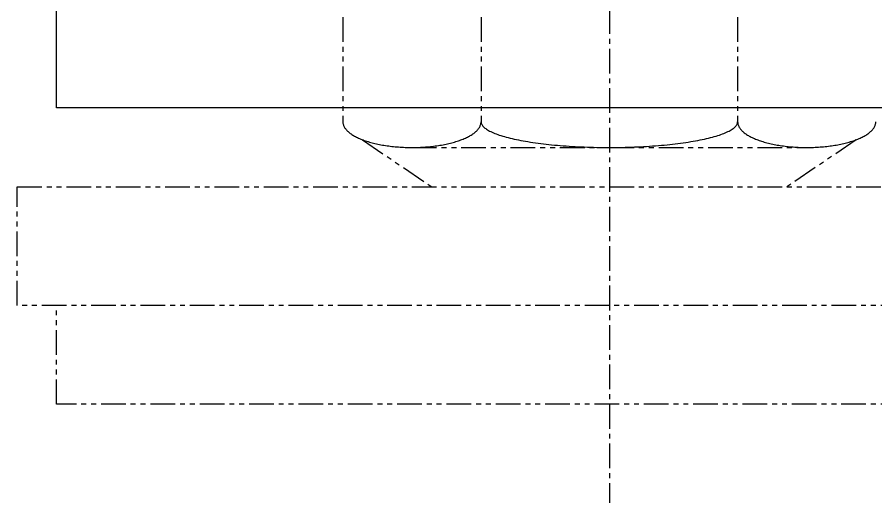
# Model space of a CAD drawing. Extents: x 1 to 232, y 0 to 329.
# Drawn here: x 76.92 to 120.42, y 13.22 to 37.82 of the extents above; entities that cross this region are included whole.
import ezdxf

# ---------------------------------------------------------------- set-up
doc = ezdxf.new("R2010")
doc.units = 0
doc.linetypes.add('CENTER', pattern=[2, 1.25, -0.25, 0.25, -0.25])
doc.linetypes.add('PHANTOM', pattern=[2.5, 1.25, -0.25, 0.25, -0.25, 0.25, -0.25])
doc.layers.get('0').update_dxf_attribs({"linetype": 'CONTINUOUS'})
doc.layers.add('CENTER', color=1, linetype='CENTER')

msp = doc.modelspace()

# ---------------------------------------------------------------- linework, layer by layer
at = {"color": 7, "linetype": 'CONTINUOUS'}
for p, q in [((78.917, 33.222), (78.917, 38.222)), ((78.917, 33.222), (78.917, 38.222)), ((134.917, 33.222), (78.917, 33.222)), ((134.917, 33.222), (78.917, 33.222))]:
    msp.add_line(p, q, dxfattribs=at)
at = {"color": 3, "linetype": 'PHANTOM'}
for p, q in [((93.417, 37.822), (93.417, 32.522)), ((100.417, 37.822), (100.417, 32.522)), ((113.417, 37.822), (113.417, 32.522)), ((94.417, 31.612), (97.917, 29.222)), ((119.417, 31.612), (115.917, 29.222)), ((96.917, 31.222), (116.917, 31.222)), ((76.917, 23.222), (76.917, 29.222)), ((76.917, 29.222), (136.917, 29.222)), ((136.917, 23.222), (76.917, 23.222)), ((78.917, 18.222), (78.917, 23.222)), ((134.917, 18.222), (78.917, 18.222))]:
    msp.add_line(p, q, dxfattribs=at)
for points in [[(93.418, 32.522, 0), (93.418, 32.49, 0), (93.422, 32.458, 0), (93.427, 32.426, 0), (93.434, 32.394, 0), (93.444, 32.363, 0), (93.455, 32.331, 0), (93.469, 32.299, 0), (93.485, 32.268, 0), (93.502, 32.237, 0), (93.522, 32.206, 0), (93.544, 32.175, 0), (93.568, 32.144, 0), (93.594, 32.114, 0), (93.622, 32.084, 0), (93.652, 32.054, 0), (93.684, 32.024, 0), (93.718, 31.995, 0), (93.754, 31.966, 0), (93.791, 31.937, 0), (93.831, 31.909, 0), (93.872, 31.881, 0), (93.915, 31.853, 0), (93.96, 31.826, 0), (94.007, 31.799, 0), (94.056, 31.773, 0), (94.106, 31.747, 0), (94.158, 31.722, 0), (94.212, 31.697, 0), (94.267, 31.673, 0), (94.324, 31.649, 0), (94.383, 31.625, 0), (94.443, 31.602, 0), (94.504, 31.58, 0), (94.567, 31.558, 0), (94.631, 31.537, 0), (94.697, 31.517, 0), (94.764, 31.497, 0), (94.832, 31.477, 0), (94.902, 31.459, 0), (94.973, 31.441, 0), (95.045, 31.423, 0), (95.118, 31.407, 0), (95.192, 31.391, 0), (95.268, 31.375, 0), (95.344, 31.36, 0), (95.421, 31.346, 0), (95.499, 31.333, 0), (95.578, 31.321, 0), (95.658, 31.309, 0), (95.738, 31.298, 0), (95.82, 31.287, 0), (95.901, 31.278, 0), (95.984, 31.269, 0), (96.067, 31.261, 0), (96.151, 31.253, 0), (96.235, 31.247, 0), (96.319, 31.241, 0), (96.404, 31.236, 0), (96.489, 31.232, 0), (96.574, 31.228, 0), (96.66, 31.225, 0), (96.746, 31.223, 0), (96.832, 31.222, 0), (96.918, 31.222, 0), (97.003, 31.222, 0), (97.089, 31.223, 0), (97.175, 31.225, 0), (97.26, 31.228, 0), (97.346, 31.232, 0), (97.431, 31.236, 0), (97.516, 31.241, 0), (97.6, 31.247, 0), (97.684, 31.253, 0), (97.768, 31.261, 0), (97.851, 31.269, 0), (97.933, 31.278, 0), (98.015, 31.287, 0), (98.097, 31.298, 0), (98.177, 31.309, 0), (98.257, 31.321, 0), (98.336, 31.333, 0), (98.414, 31.346, 0), (98.491, 31.36, 0), (98.567, 31.375, 0), (98.643, 31.391, 0), (98.717, 31.407, 0), (98.79, 31.423, 0), (98.862, 31.441, 0), (98.933, 31.459, 0), (99.002, 31.477, 0), (99.071, 31.497, 0), (99.138, 31.517, 0), (99.204, 31.537, 0), (99.268, 31.558, 0), (99.331, 31.58, 0), (99.392, 31.602, 0), (99.452, 31.625, 0), (99.511, 31.649, 0), (99.568, 31.673, 0), (99.623, 31.697, 0), (99.677, 31.722, 0), (99.729, 31.747, 0), (99.779, 31.773, 0), (99.828, 31.799, 0), (99.874, 31.826, 0), (99.92, 31.853, 0), (99.963, 31.881, 0), (100.004, 31.909, 0), (100.044, 31.937, 0), (100.081, 31.966, 0), (100.117, 31.995, 0), (100.151, 32.024, 0), (100.183, 32.054, 0), (100.213, 32.084, 0), (100.241, 32.114, 0), (100.267, 32.144, 0), (100.291, 32.175, 0), (100.313, 32.206, 0), (100.332, 32.237, 0), (100.35, 32.268, 0), (100.366, 32.299, 0), (100.38, 32.331, 0), (100.391, 32.363, 0), (100.401, 32.394, 0), (100.408, 32.426, 0), (100.413, 32.458, 0), (100.416, 32.49, 0), (100.417, 32.522, 0)], [(100.417, 32.522, 0), (100.419, 32.49, 0), (100.425, 32.458, 0), (100.435, 32.426, 0), (100.449, 32.394, 0), (100.466, 32.363, 0), (100.488, 32.331, 0), (100.513, 32.299, 0), (100.542, 32.268, 0), (100.575, 32.237, 0), (100.612, 32.206, 0), (100.653, 32.175, 0), (100.697, 32.144, 0), (100.746, 32.114, 0), (100.797, 32.084, 0), (100.853, 32.054, 0), (100.912, 32.024, 0), (100.975, 31.995, 0), (101.042, 31.966, 0), (101.112, 31.937, 0), (101.185, 31.909, 0), (101.262, 31.881, 0), (101.342, 31.853, 0), (101.426, 31.826, 0), (101.513, 31.799, 0), (101.603, 31.773, 0), (101.697, 31.747, 0), (101.793, 31.722, 0), (101.893, 31.697, 0), (101.996, 31.673, 0), (102.101, 31.649, 0), (102.21, 31.625, 0), (102.321, 31.602, 0), (102.435, 31.58, 0), (102.552, 31.558, 0), (102.672, 31.537, 0), (102.794, 31.517, 0), (102.918, 31.497, 0), (103.045, 31.477, 0), (103.175, 31.459, 0), (103.306, 31.441, 0), (103.44, 31.423, 0), (103.576, 31.407, 0), (103.714, 31.391, 0), (103.853, 31.375, 0), (103.995, 31.36, 0), (104.138, 31.346, 0), (104.283, 31.333, 0), (104.43, 31.321, 0), (104.578, 31.309, 0), (104.728, 31.298, 0), (104.879, 31.287, 0), (105.031, 31.278, 0), (105.184, 31.269, 0), (105.338, 31.261, 0), (105.493, 31.253, 0), (105.649, 31.247, 0), (105.806, 31.241, 0), (105.964, 31.236, 0), (106.122, 31.232, 0), (106.28, 31.228, 0), (106.439, 31.225, 0), (106.599, 31.223, 0), (106.758, 31.222, 0), (106.917, 31.222, 0), (107.077, 31.222, 0), (107.236, 31.223, 0), (107.396, 31.225, 0), (107.555, 31.228, 0), (107.713, 31.232, 0), (107.871, 31.236, 0), (108.029, 31.241, 0), (108.186, 31.247, 0), (108.342, 31.253, 0), (108.497, 31.261, 0), (108.651, 31.269, 0), (108.804, 31.278, 0), (108.956, 31.287, 0), (109.107, 31.298, 0), (109.257, 31.309, 0), (109.405, 31.321, 0), (109.552, 31.333, 0), (109.697, 31.346, 0), (109.84, 31.36, 0), (109.982, 31.375, 0), (110.121, 31.391, 0), (110.259, 31.407, 0), (110.395, 31.423, 0), (110.529, 31.441, 0), (110.66, 31.459, 0), (110.79, 31.477, 0), (110.916, 31.497, 0), (111.041, 31.517, 0), (111.163, 31.537, 0), (111.283, 31.558, 0), (111.399, 31.58, 0), (111.514, 31.602, 0), (111.625, 31.625, 0), (111.734, 31.649, 0), (111.839, 31.673, 0), (111.942, 31.697, 0), (112.042, 31.722, 0), (112.138, 31.747, 0), (112.232, 31.773, 0), (112.322, 31.799, 0), (112.409, 31.826, 0), (112.493, 31.853, 0), (112.573, 31.881, 0), (112.65, 31.909, 0), (112.723, 31.937, 0), (112.793, 31.966, 0), (112.86, 31.995, 0), (112.923, 32.024, 0), (112.982, 32.054, 0), (113.037, 32.084, 0), (113.089, 32.114, 0), (113.138, 32.144, 0), (113.182, 32.175, 0), (113.223, 32.206, 0), (113.26, 32.237, 0), (113.293, 32.268, 0), (113.322, 32.299, 0), (113.347, 32.331, 0), (113.369, 32.363, 0), (113.386, 32.394, 0), (113.4, 32.426, 0), (113.41, 32.458, 0), (113.416, 32.49, 0), (113.417, 32.522, 0)], [(113.417, 32.522, 0), (113.419, 32.49, 0), (113.422, 32.458, 0), (113.427, 32.426, 0), (113.434, 32.394, 0), (113.444, 32.363, 0), (113.455, 32.331, 0), (113.469, 32.299, 0), (113.485, 32.268, 0), (113.503, 32.237, 0), (113.522, 32.206, 0), (113.544, 32.175, 0), (113.568, 32.144, 0), (113.594, 32.114, 0), (113.622, 32.084, 0), (113.652, 32.054, 0), (113.684, 32.024, 0), (113.718, 31.995, 0), (113.753, 31.966, 0), (113.791, 31.937, 0), (113.831, 31.909, 0), (113.872, 31.881, 0), (113.915, 31.853, 0), (113.96, 31.826, 0), (114.007, 31.799, 0), (114.056, 31.773, 0), (114.106, 31.747, 0), (114.158, 31.722, 0), (114.212, 31.697, 0), (114.267, 31.673, 0), (114.324, 31.649, 0), (114.383, 31.625, 0), (114.443, 31.602, 0), (114.504, 31.58, 0), (114.567, 31.558, 0), (114.631, 31.537, 0), (114.697, 31.517, 0), (114.764, 31.497, 0), (114.833, 31.477, 0), (114.902, 31.459, 0), (114.973, 31.441, 0), (115.045, 31.423, 0), (115.118, 31.407, 0), (115.192, 31.391, 0), (115.268, 31.375, 0), (115.344, 31.36, 0), (115.421, 31.346, 0), (115.499, 31.333, 0), (115.578, 31.321, 0), (115.658, 31.309, 0), (115.738, 31.298, 0), (115.82, 31.287, 0), (115.901, 31.278, 0), (115.984, 31.269, 0), (116.067, 31.261, 0), (116.151, 31.253, 0), (116.235, 31.247, 0), (116.319, 31.241, 0), (116.404, 31.236, 0), (116.489, 31.232, 0), (116.574, 31.228, 0), (116.66, 31.225, 0), (116.746, 31.223, 0), (116.832, 31.222, 0), (116.917, 31.222, 0), (117.003, 31.222, 0), (117.089, 31.223, 0), (117.175, 31.225, 0), (117.261, 31.228, 0), (117.346, 31.232, 0), (117.431, 31.236, 0), (117.516, 31.241, 0), (117.6, 31.247, 0), (117.684, 31.253, 0), (117.768, 31.261, 0), (117.851, 31.269, 0), (117.933, 31.278, 0), (118.015, 31.287, 0), (118.097, 31.298, 0), (118.177, 31.309, 0), (118.257, 31.321, 0), (118.336, 31.333, 0), (118.414, 31.346, 0), (118.491, 31.36, 0), (118.567, 31.375, 0), (118.643, 31.391, 0), (118.717, 31.407, 0), (118.79, 31.423, 0), (118.862, 31.441, 0), (118.933, 31.459, 0), (119.002, 31.477, 0), (119.071, 31.497, 0), (119.138, 31.517, 0), (119.204, 31.537, 0), (119.268, 31.558, 0), (119.331, 31.58, 0), (119.392, 31.602, 0), (119.452, 31.625, 0), (119.511, 31.649, 0), (119.568, 31.673, 0), (119.623, 31.697, 0), (119.677, 31.722, 0), (119.729, 31.747, 0), (119.779, 31.773, 0), (119.828, 31.799, 0), (119.874, 31.826, 0), (119.92, 31.853, 0), (119.963, 31.881, 0), (120.004, 31.909, 0), (120.044, 31.937, 0), (120.081, 31.966, 0), (120.117, 31.995, 0), (120.151, 32.024, 0), (120.183, 32.054, 0), (120.213, 32.084, 0), (120.241, 32.114, 0), (120.267, 32.144, 0), (120.291, 32.175, 0), (120.313, 32.206, 0), (120.332, 32.237, 0), (120.35, 32.268, 0), (120.366, 32.299, 0), (120.38, 32.331, 0), (120.391, 32.363, 0), (120.401, 32.394, 0), (120.408, 32.426, 0), (120.413, 32.458, 0), (120.416, 32.49, 0), (120.417, 32.522, 0)]]:
    msp.add_polyline3d(points, dxfattribs=at)
at = {"layer": 'CENTER', "color": 1, "linetype": 'CENTER'}
msp.add_line((106.917, 134.222), (106.917, 13.222), dxfattribs=at)

doc.saveas('drawing.dxf')
